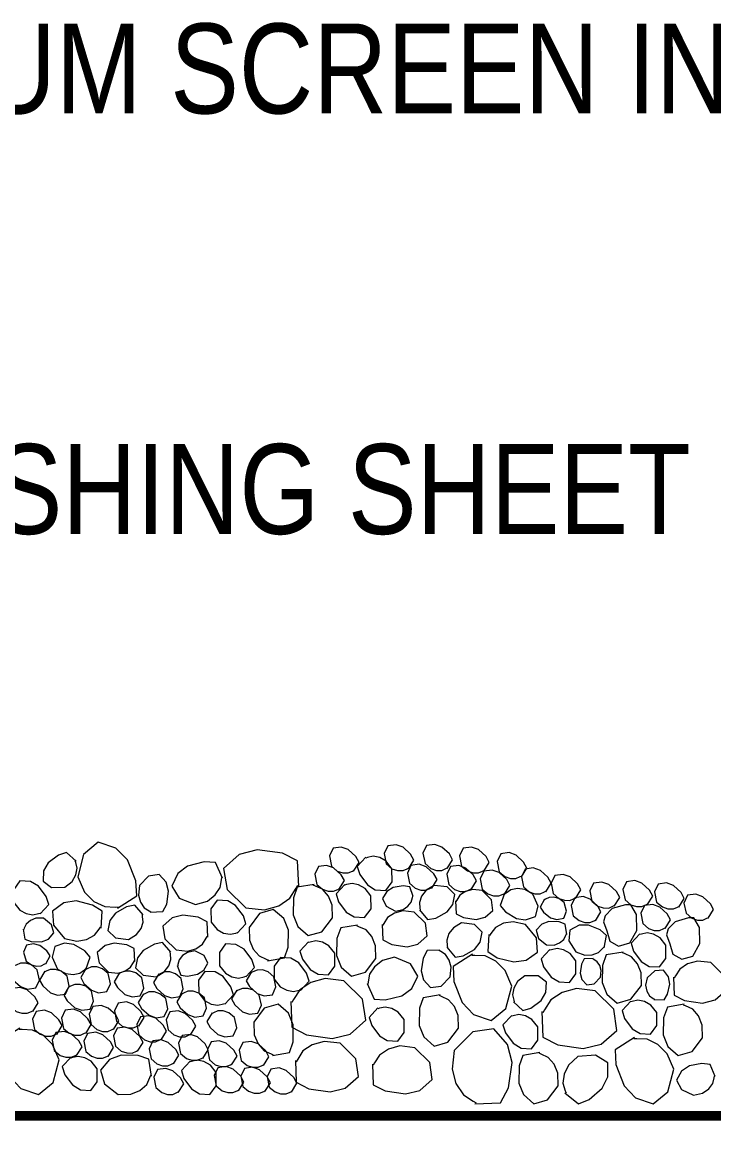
# Model space of a CAD drawing. Header units: inches. Extents: x -449 to 307, y -6 to 55.
# Drawn here: x 29.77 to 38.09, y 41.16 to 54.51 of the extents above; entities that cross this region are included whole.
import ezdxf
from ezdxf import colors
from ezdxf.entities.mleader import LeaderData, LeaderLine
from ezdxf.math import Vec2, Vec3

# ---------------------------------------------------------------- set-up
doc = ezdxf.new("R2010")
doc.units = ezdxf.units.IN
doc.header["$MEASUREMENT"] = 0
doc.linetypes.add('Dash', pattern=[0.25, 0.125, -0.125])
for name, color, linetype, lineweight in [('Others', 190, 'Continuous', 0), ('RAM POLY FELT 3.5 FILTER FABRIC.', 4, 'Dash', 0), ('Text', 20, 'Continuous', 0)]:
    doc.layers.add(name, color=color, linetype=linetype, lineweight=lineweight)
doc.styles.get("Standard").update_dxf_attribs({"font": 'ARIALN.TTF'})

# ---------------------------------------------------------------- blocks, each defined once
blk = doc.blocks.new('_Dot')
at = {"color": 0, "linetype": 'ByBlock', "lineweight": -2}
blk.add_line((-0.5, 0), (-1, 0), dxfattribs=at)
at = {"color": 0, "linetype": 'ByBlock', "const_width": 0.5}
blk.add_lwpolyline([(-0.25, 0, 1), (0.25, 0, 1)], format="xyb", close=True, dxfattribs=at)

msp = doc.modelspace()

# ---------------------------------------------------------------- linework, layer by layer
at = {"layer": 'Others', "linetype": 'Continuous'}
for points in [[(30.919, 43.861), (31.151, 44.008), (31.141, 44.188), (31.038, 44.442), (30.898, 44.584), (30.687, 44.653), (30.509, 44.508), (30.441, 44.237), (30.523, 44.053), (30.636, 43.942), (30.765, 43.88), (30.889, 43.875), (30.927, 43.876)], [(33.759, 44.306), (33.825, 44.411), (33.786, 44.482), (33.695, 44.565), (33.611, 44.595), (33.511, 44.582), (33.467, 44.489), (33.492, 44.366), (33.561, 44.307), (33.629, 44.284), (33.693, 44.284), (33.744, 44.306), (33.759, 44.313)], [(34.419, 44.335), (34.484, 44.44), (34.445, 44.511), (34.354, 44.594), (34.27, 44.624), (34.171, 44.611), (34.127, 44.518), (34.151, 44.395), (34.22, 44.336), (34.288, 44.313), (34.353, 44.313), (34.404, 44.335), (34.419, 44.342)], [(34.885, 44.338), (34.95, 44.442), (34.912, 44.513), (34.82, 44.596), (34.736, 44.627), (34.637, 44.614), (34.593, 44.521), (34.618, 44.398), (34.687, 44.339), (34.754, 44.316), (34.819, 44.315), (34.87, 44.338), (34.885, 44.345)], [(35.325, 44.307), (35.391, 44.412), (35.352, 44.483), (35.261, 44.566), (35.177, 44.596), (35.077, 44.583), (35.033, 44.49), (35.058, 44.367), (35.127, 44.308), (35.195, 44.285), (35.259, 44.285), (35.31, 44.307), (35.325, 44.314)], [(30.42, 44.427), (30.306, 44.531), (30.21, 44.5), (30.087, 44.407), (30.03, 44.31), (30.023, 44.185), (30.127, 44.11), (30.285, 44.112), (30.373, 44.183), (30.417, 44.261), (30.432, 44.341), (30.416, 44.409), (30.41, 44.429)], [(33.098, 44.121), (33.084, 44.43), (32.903, 44.521), (32.598, 44.563), (32.381, 44.507), (32.195, 44.34), (32.236, 44.086), (32.462, 43.867), (32.687, 43.843), (32.859, 43.891), (32.992, 43.982), (33.066, 44.1), (33.087, 44.137)], [(33.907, 44.474), (33.802, 44.361), (33.832, 44.264), (33.924, 44.14), (34.02, 44.083), (34.145, 44.075), (34.221, 44.178), (34.22, 44.336), (34.15, 44.425), (34.073, 44.469), (33.993, 44.485), (33.925, 44.47), (33.905, 44.464)], [(35.777, 44.239), (35.842, 44.344), (35.804, 44.415), (35.712, 44.498), (35.628, 44.529), (35.529, 44.516), (35.485, 44.423), (35.51, 44.299), (35.579, 44.24), (35.646, 44.218), (35.711, 44.217), (35.762, 44.24), (35.777, 44.247)], [(32.183, 44.223), (32.096, 44.409), (31.961, 44.42), (31.762, 44.368), (31.643, 44.278), (31.571, 44.127), (31.661, 43.981), (31.856, 43.904), (32.001, 43.947), (32.094, 44.02), (32.154, 44.11), (32.169, 44.202), (32.172, 44.23)], [(33.583, 44.087), (33.648, 44.192), (33.609, 44.263), (33.518, 44.346), (33.434, 44.376), (33.335, 44.363), (33.291, 44.27), (33.315, 44.147), (33.384, 44.088), (33.452, 44.065), (33.517, 44.065), (33.568, 44.087), (33.583, 44.095)], [(34.698, 44.1), (34.763, 44.205), (34.724, 44.275), (34.633, 44.359), (34.549, 44.389), (34.449, 44.376), (34.405, 44.283), (34.43, 44.16), (34.499, 44.101), (34.567, 44.078), (34.631, 44.077), (34.683, 44.1), (34.698, 44.107)], [(35.172, 44.085), (35.237, 44.19), (35.198, 44.261), (35.107, 44.344), (35.023, 44.374), (34.924, 44.361), (34.88, 44.268), (34.905, 44.145), (34.973, 44.086), (35.041, 44.063), (35.106, 44.063), (35.157, 44.085), (35.172, 44.093)], [(35.574, 44.031), (35.639, 44.135), (35.6, 44.206), (35.509, 44.289), (35.425, 44.32), (35.325, 44.307), (35.281, 44.214), (35.306, 44.091), (35.375, 44.032), (35.443, 44.009), (35.507, 44.008), (35.559, 44.031), (35.574, 44.038)], [(36.069, 44.056), (36.135, 44.161), (36.096, 44.232), (36.005, 44.315), (35.92, 44.345), (35.821, 44.332), (35.777, 44.239), (35.802, 44.116), (35.871, 44.057), (35.938, 44.034), (36.003, 44.034), (36.054, 44.056), (36.069, 44.064)], [(29.988, 43.793), (30.092, 43.907), (30.061, 44.003), (29.968, 44.126), (29.871, 44.182), (29.746, 44.189), (29.671, 44.085), (29.673, 43.928), (29.745, 43.839), (29.822, 43.796), (29.902, 43.781), (29.97, 43.796), (29.99, 43.802)], [(31.311, 43.814), (31.465, 43.821), (31.511, 43.911), (31.532, 44.064), (31.504, 44.172), (31.42, 44.265), (31.293, 44.245), (31.184, 44.132), (31.172, 44.019), (31.196, 43.933), (31.241, 43.866), (31.301, 43.829), (31.319, 43.819)], [(36.427, 43.978), (36.492, 44.082), (36.453, 44.153), (36.362, 44.236), (36.278, 44.267), (36.179, 44.254), (36.135, 44.161), (36.159, 44.038), (36.228, 43.979), (36.296, 43.956), (36.361, 43.955), (36.412, 43.978), (36.427, 43.985)], [(36.893, 43.886), (36.959, 43.991), (36.92, 44.061), (36.829, 44.145), (36.745, 44.175), (36.645, 44.162), (36.601, 44.069), (36.626, 43.946), (36.695, 43.887), (36.762, 43.864), (36.827, 43.863), (36.878, 43.886), (36.893, 43.893)], [(37.291, 43.902), (37.356, 44.007), (37.317, 44.078), (37.226, 44.161), (37.142, 44.192), (37.042, 44.179), (36.998, 44.086), (37.023, 43.962), (37.092, 43.903), (37.16, 43.881), (37.224, 43.88), (37.275, 43.902), (37.291, 43.91)], [(33.284, 44.146), (33.081, 44.112), (33.035, 43.986), (33.031, 43.78), (33.086, 43.641), (33.212, 43.531), (33.377, 43.579), (33.503, 43.746), (33.501, 43.897), (33.455, 44.007), (33.384, 44.088), (33.3, 44.127), (33.274, 44.138)], [(33.653, 44.147), (33.548, 44.034), (33.579, 43.938), (33.671, 43.814), (33.766, 43.757), (33.891, 43.749), (33.968, 43.852), (33.967, 44.01), (33.896, 44.098), (33.819, 44.143), (33.74, 44.159), (33.672, 44.144), (33.651, 44.138)], [(34.476, 44), (34.434, 44.116), (34.354, 44.13), (34.233, 44.11), (34.157, 44.062), (34.106, 43.976), (34.151, 43.884), (34.264, 43.827), (34.353, 43.845), (34.412, 43.884), (34.453, 43.934), (34.467, 43.989), (34.47, 44.005)], [(34.551, 43.843), (34.649, 43.724), (34.749, 43.741), (34.884, 43.816), (34.953, 43.904), (34.977, 44.027), (34.885, 44.116), (34.729, 44.135), (34.631, 44.077), (34.577, 44.006), (34.551, 43.93), (34.557, 43.86), (34.56, 43.84)], [(34.985, 43.949), (34.991, 43.795), (35.08, 43.748), (35.233, 43.725), (35.341, 43.752), (35.435, 43.835), (35.416, 43.962), (35.304, 44.073), (35.192, 44.086), (35.106, 44.063), (35.038, 44.018), (35.001, 43.959), (34.99, 43.941)], [(35.574, 44.038), (35.52, 43.893), (35.585, 43.816), (35.717, 43.737), (35.828, 43.72), (35.946, 43.761), (35.977, 43.886), (35.916, 44.031), (35.817, 44.086), (35.729, 44.097), (35.649, 44.082), (35.592, 44.042), (35.575, 44.029)], [(37.671, 43.875), (37.736, 43.979), (37.697, 44.05), (37.606, 44.133), (37.522, 44.164), (37.423, 44.151), (37.379, 44.058), (37.403, 43.935), (37.472, 43.876), (37.54, 43.853), (37.605, 43.852), (37.656, 43.875), (37.671, 43.882)], [(30.722, 43.621), (30.734, 43.826), (30.62, 43.899), (30.42, 43.948), (30.273, 43.925), (30.138, 43.827), (30.148, 43.656), (30.283, 43.495), (30.431, 43.464), (30.548, 43.484), (30.643, 43.535), (30.7, 43.609), (30.716, 43.632)], [(32.36, 43.56), (32.464, 43.674), (32.433, 43.77), (32.34, 43.893), (32.244, 43.95), (32.119, 43.956), (32.043, 43.852), (32.046, 43.695), (32.117, 43.606), (32.194, 43.563), (32.274, 43.548), (32.342, 43.563), (32.362, 43.569)], [(36.055, 43.968), (36.004, 43.872), (36.042, 43.813), (36.127, 43.745), (36.202, 43.724), (36.288, 43.741), (36.321, 43.825), (36.292, 43.931), (36.228, 43.979), (36.168, 43.995), (36.112, 43.991), (36.068, 43.968), (36.055, 43.961)], [(36.668, 43.711), (36.734, 43.816), (36.695, 43.887), (36.604, 43.97), (36.52, 44), (36.42, 43.987), (36.376, 43.894), (36.401, 43.771), (36.47, 43.712), (36.538, 43.689), (36.602, 43.689), (36.653, 43.711), (36.669, 43.718)], [(37.505, 43.616), (37.571, 43.721), (37.532, 43.792), (37.441, 43.875), (37.356, 43.906), (37.257, 43.893), (37.213, 43.8), (37.238, 43.676), (37.307, 43.617), (37.374, 43.594), (37.439, 43.594), (37.49, 43.616), (37.505, 43.624)], [(38.024, 43.74), (38.089, 43.845), (38.05, 43.915), (37.959, 43.999), (37.875, 44.029), (37.776, 44.016), (37.732, 43.923), (37.757, 43.8), (37.825, 43.741), (37.893, 43.718), (37.958, 43.717), (38.009, 43.74), (38.024, 43.747)], [(31.227, 43.78), (31.128, 43.898), (31.028, 43.879), (30.894, 43.803), (30.826, 43.715), (30.803, 43.592), (30.896, 43.503), (31.052, 43.485), (31.149, 43.544), (31.202, 43.616), (31.228, 43.692), (31.221, 43.762), (31.218, 43.783)], [(32.006, 43.512), (31.997, 43.697), (31.889, 43.752), (31.706, 43.778), (31.576, 43.744), (31.464, 43.644), (31.488, 43.491), (31.624, 43.36), (31.759, 43.345), (31.862, 43.374), (31.942, 43.429), (31.987, 43.5), (31.999, 43.522)], [(32.725, 43.229), (32.928, 43.266), (32.973, 43.393), (32.974, 43.598), (32.918, 43.737), (32.791, 43.845), (32.627, 43.796), (32.502, 43.628), (32.505, 43.477), (32.552, 43.367), (32.624, 43.287), (32.709, 43.248), (32.735, 43.238)], [(34.104, 43.665), (34.111, 43.48), (34.219, 43.424), (34.402, 43.397), (34.532, 43.43), (34.645, 43.529), (34.622, 43.682), (34.487, 43.814), (34.352, 43.83), (34.249, 43.802), (34.168, 43.748), (34.123, 43.678), (34.111, 43.656)], [(29.786, 43.611), (29.805, 43.489), (29.881, 43.461), (30.004, 43.457), (30.088, 43.489), (30.154, 43.564), (30.127, 43.663), (30.027, 43.74), (29.937, 43.74), (29.871, 43.713), (29.822, 43.671), (29.797, 43.621), (29.791, 43.605)], [(33.807, 43.658), (33.604, 43.624), (33.558, 43.497), (33.555, 43.292), (33.609, 43.153), (33.735, 43.043), (33.9, 43.091), (34.027, 43.258), (34.024, 43.409), (33.978, 43.519), (33.908, 43.6), (33.823, 43.639), (33.797, 43.65)], [(34.88, 43.391), (34.979, 43.272), (35.078, 43.289), (35.213, 43.364), (35.282, 43.452), (35.307, 43.575), (35.214, 43.664), (35.058, 43.684), (34.96, 43.625), (34.906, 43.555), (34.88, 43.478), (34.886, 43.409), (34.889, 43.388)], [(35.387, 43.545), (35.373, 43.339), (35.486, 43.266), (35.685, 43.215), (35.833, 43.236), (35.969, 43.333), (35.96, 43.504), (35.827, 43.666), (35.679, 43.699), (35.562, 43.68), (35.467, 43.629), (35.409, 43.557), (35.393, 43.534)], [(36.323, 43.546), (36.305, 43.668), (36.23, 43.697), (36.106, 43.701), (36.022, 43.67), (35.955, 43.596), (35.981, 43.497), (36.08, 43.419), (36.171, 43.418), (36.237, 43.444), (36.287, 43.486), (36.311, 43.536), (36.318, 43.552)], [(36.771, 43.383), (36.802, 43.534), (36.726, 43.6), (36.582, 43.658), (36.471, 43.657), (36.36, 43.598), (36.349, 43.47), (36.432, 43.336), (36.538, 43.297), (36.627, 43.3), (36.703, 43.328), (36.754, 43.376), (36.768, 43.392)], [(37.201, 43.553), (37.096, 43.44), (37.127, 43.344), (37.219, 43.22), (37.314, 43.162), (37.439, 43.155), (37.516, 43.258), (37.515, 43.415), (37.445, 43.504), (37.367, 43.549), (37.288, 43.565), (37.22, 43.55), (37.199, 43.544)], [(30.058, 43.192), (30.108, 43.288), (30.069, 43.347), (29.984, 43.413), (29.908, 43.434), (29.823, 43.416), (29.79, 43.332), (29.821, 43.226), (29.885, 43.179), (29.945, 43.164), (30.002, 43.168), (30.045, 43.191), (30.057, 43.198)], [(30.54, 43.126), (30.592, 43.271), (30.527, 43.348), (30.394, 43.426), (30.283, 43.441), (30.165, 43.4), (30.135, 43.274), (30.197, 43.13), (30.297, 43.076), (30.385, 43.065), (30.465, 43.082), (30.521, 43.122), (30.538, 43.135)], [(31.128, 43.221), (31.12, 43.375), (31.03, 43.421), (30.878, 43.442), (30.769, 43.414), (30.676, 43.33), (30.697, 43.203), (30.81, 43.093), (30.922, 43.081), (31.008, 43.105), (31.075, 43.151), (31.112, 43.21), (31.122, 43.228)], [(31.561, 43.331), (31.461, 43.449), (31.362, 43.43), (31.228, 43.354), (31.159, 43.266), (31.136, 43.143), (31.229, 43.055), (31.386, 43.036), (31.482, 43.095), (31.536, 43.167), (31.561, 43.243), (31.555, 43.313), (31.552, 43.334)], [(32.461, 43.035), (32.565, 43.149), (32.534, 43.245), (32.441, 43.368), (32.344, 43.424), (32.219, 43.431), (32.144, 43.327), (32.146, 43.169), (32.218, 43.081), (32.295, 43.038), (32.375, 43.022), (32.443, 43.038), (32.463, 43.044)], [(33.218, 43.458), (33.113, 43.345), (33.143, 43.249), (33.235, 43.125), (33.331, 43.067), (33.456, 43.059), (33.532, 43.163), (33.531, 43.32), (33.461, 43.409), (33.384, 43.453), (33.304, 43.469), (33.236, 43.454), (33.216, 43.449)], [(36.119, 43.366), (36.014, 43.253), (36.044, 43.157), (36.136, 43.033), (36.232, 42.975), (36.357, 42.967), (36.433, 43.071), (36.432, 43.228), (36.362, 43.317), (36.285, 43.361), (36.206, 43.377), (36.137, 43.362), (36.117, 43.357)], [(31.637, 43.174), (31.68, 43.058), (31.76, 43.046), (31.881, 43.067), (31.957, 43.115), (32.007, 43.201), (31.961, 43.293), (31.848, 43.349), (31.759, 43.33), (31.7, 43.291), (31.66, 43.24), (31.646, 43.186), (31.643, 43.169)], [(33.12, 42.872), (33.224, 42.986), (33.193, 43.082), (33.1, 43.205), (33.003, 43.262), (32.878, 43.268), (32.803, 43.164), (32.805, 43.007), (32.877, 42.918), (32.954, 42.875), (33.034, 42.86), (33.102, 42.875), (33.122, 42.881)], [(33.92, 42.956), (34.006, 42.769), (34.14, 42.758), (34.34, 42.808), (34.46, 42.896), (34.533, 43.046), (34.444, 43.193), (34.25, 43.272), (34.105, 43.231), (34.011, 43.158), (33.951, 43.069), (33.934, 42.977), (33.931, 42.949)], [(34.796, 43.357), (34.642, 43.352), (34.595, 43.262), (34.573, 43.109), (34.6, 43.001), (34.682, 42.907), (34.81, 42.926), (34.92, 43.038), (34.933, 43.151), (34.91, 43.237), (34.865, 43.304), (34.806, 43.342), (34.788, 43.352)], [(35.187, 43.307), (34.955, 43.161), (34.963, 42.982), (35.064, 42.727), (35.202, 42.584), (35.413, 42.513), (35.591, 42.655), (35.662, 42.926), (35.582, 43.111), (35.47, 43.223), (35.341, 43.287), (35.217, 43.292), (35.18, 43.292)], [(36.641, 43.255), (36.533, 43.252), (36.501, 43.189), (36.485, 43.082), (36.504, 43.006), (36.562, 42.94), (36.651, 42.954), (36.728, 43.032), (36.737, 43.111), (36.721, 43.171), (36.69, 43.218), (36.649, 43.245), (36.636, 43.252)], [(37.001, 43.334), (36.798, 43.3), (36.752, 43.173), (36.749, 42.967), (36.803, 42.829), (36.929, 42.719), (37.094, 42.766), (37.221, 42.934), (37.219, 43.085), (37.173, 43.194), (37.102, 43.276), (37.017, 43.315), (36.992, 43.326)], [(29.686, 43.178), (29.622, 43.073), (29.661, 43.002), (29.753, 42.92), (29.838, 42.89), (29.937, 42.904), (29.98, 42.998), (29.954, 43.121), (29.885, 43.179), (29.817, 43.201), (29.752, 43.201), (29.701, 43.178), (29.686, 43.171)], [(30.044, 43.103), (29.98, 42.998), (30.02, 42.927), (30.112, 42.845), (30.196, 42.815), (30.295, 42.829), (30.338, 42.923), (30.312, 43.046), (30.243, 43.104), (30.175, 43.126), (30.11, 43.126), (30.059, 43.103), (30.044, 43.096)], [(30.54, 43.133), (30.476, 43.028), (30.515, 42.957), (30.607, 42.875), (30.691, 42.845), (30.791, 42.859), (30.834, 42.953), (30.808, 43.076), (30.738, 43.134), (30.671, 43.156), (30.606, 43.156), (30.555, 43.133), (30.54, 43.126)], [(30.942, 43.083), (30.878, 42.977), (30.917, 42.907), (31.009, 42.824), (31.094, 42.795), (31.193, 42.809), (31.236, 42.902), (31.21, 43.025), (31.14, 43.084), (31.073, 43.106), (31.008, 43.105), (30.957, 43.083), (30.942, 43.075)], [(32.531, 43.096), (32.467, 42.99), (32.506, 42.92), (32.598, 42.837), (32.683, 42.808), (32.782, 42.822), (32.825, 42.915), (32.799, 43.038), (32.73, 43.096), (32.662, 43.119), (32.597, 43.118), (32.546, 43.096), (32.531, 43.088)], [(37.369, 42.762), (37.493, 42.758), (37.535, 42.827), (37.561, 42.948), (37.546, 43.036), (37.485, 43.115), (37.382, 43.107), (37.288, 43.024), (37.271, 42.935), (37.285, 42.865), (37.317, 42.808), (37.362, 42.775), (37.376, 42.766)], [(37.607, 43.033), (37.615, 42.817), (37.74, 42.752), (37.954, 42.721), (38.106, 42.758), (38.237, 42.874), (38.21, 43.052), (38.054, 43.207), (37.896, 43.226), (37.776, 43.193), (37.681, 43.13), (37.629, 43.048), (37.614, 43.022)], [(31.416, 43.073), (31.352, 42.967), (31.392, 42.897), (31.484, 42.814), (31.568, 42.785), (31.667, 42.798), (31.71, 42.892), (31.684, 43.015), (31.615, 43.073), (31.547, 43.096), (31.482, 43.095), (31.431, 43.073), (31.416, 43.065)], [(32.211, 42.706), (32.315, 42.82), (32.283, 42.916), (32.19, 43.039), (32.094, 43.096), (31.969, 43.102), (31.893, 42.998), (31.896, 42.841), (31.967, 42.753), (32.045, 42.709), (32.124, 42.694), (32.192, 42.71), (32.212, 42.715)], [(33.004, 42.741), (33.015, 42.433), (33.194, 42.34), (33.499, 42.295), (33.716, 42.349), (33.904, 42.514), (33.866, 42.769), (33.642, 42.99), (33.417, 43.016), (33.245, 42.97), (33.11, 42.88), (33.035, 42.762), (33.014, 42.726)], [(35.682, 42.736), (35.795, 42.631), (35.891, 42.661), (36.015, 42.753), (36.072, 42.849), (36.08, 42.974), (35.977, 43.05), (35.819, 43.049), (35.731, 42.979), (35.686, 42.902), (35.67, 42.822), (35.685, 42.754), (35.691, 42.734)], [(29.899, 42.62), (29.964, 42.725), (29.925, 42.796), (29.834, 42.879), (29.75, 42.909), (29.651, 42.896), (29.606, 42.803), (29.631, 42.68), (29.7, 42.621), (29.768, 42.598), (29.832, 42.598), (29.884, 42.62), (29.899, 42.627)], [(30.338, 42.923), (30.274, 42.817), (30.313, 42.747), (30.406, 42.664), (30.49, 42.635), (30.589, 42.648), (30.632, 42.742), (30.606, 42.865), (30.537, 42.923), (30.469, 42.946), (30.404, 42.945), (30.353, 42.923), (30.338, 42.915)], [(31.231, 42.833), (31.167, 42.727), (31.206, 42.657), (31.298, 42.575), (31.383, 42.545), (31.482, 42.559), (31.525, 42.652), (31.499, 42.775), (31.43, 42.834), (31.362, 42.856), (31.297, 42.856), (31.246, 42.833), (31.231, 42.825)], [(31.697, 42.84), (31.633, 42.734), (31.673, 42.664), (31.765, 42.582), (31.849, 42.552), (31.948, 42.566), (31.991, 42.659), (31.965, 42.782), (31.896, 42.841), (31.828, 42.863), (31.764, 42.863), (31.712, 42.84), (31.697, 42.832)], [(32.356, 42.875), (32.292, 42.77), (32.332, 42.699), (32.424, 42.617), (32.508, 42.587), (32.607, 42.601), (32.65, 42.695), (32.624, 42.818), (32.555, 42.876), (32.487, 42.898), (32.423, 42.898), (32.372, 42.875), (32.357, 42.868)], [(36.024, 42.62), (36.036, 42.312), (36.215, 42.219), (36.52, 42.174), (36.737, 42.228), (36.925, 42.393), (36.887, 42.648), (36.663, 42.869), (36.438, 42.895), (36.266, 42.848), (36.131, 42.759), (36.056, 42.641), (36.035, 42.605)], [(31.175, 42.444), (31.24, 42.549), (31.201, 42.62), (31.11, 42.703), (31.026, 42.734), (30.926, 42.721), (30.882, 42.628), (30.907, 42.504), (30.976, 42.445), (31.044, 42.422), (31.108, 42.422), (31.16, 42.444), (31.175, 42.452)], [(32.784, 42.092), (32.986, 42.128), (33.031, 42.255), (33.032, 42.461), (32.976, 42.599), (32.85, 42.708), (32.685, 42.659), (32.56, 42.49), (32.564, 42.339), (32.611, 42.23), (32.682, 42.149), (32.767, 42.111), (32.793, 42.1)], [(34.8, 42.819), (34.597, 42.785), (34.551, 42.658), (34.548, 42.452), (34.603, 42.314), (34.729, 42.204), (34.893, 42.251), (35.02, 42.419), (35.018, 42.57), (34.972, 42.679), (34.901, 42.761), (34.817, 42.8), (34.791, 42.811)], [(37.092, 42.745), (36.987, 42.632), (37.017, 42.536), (37.109, 42.412), (37.205, 42.354), (37.33, 42.346), (37.406, 42.45), (37.405, 42.607), (37.335, 42.696), (37.258, 42.74), (37.178, 42.756), (37.11, 42.741), (37.09, 42.736)], [(37.736, 42.706), (37.533, 42.671), (37.487, 42.545), (37.484, 42.339), (37.538, 42.2), (37.664, 42.091), (37.829, 42.138), (37.956, 42.305), (37.953, 42.456), (37.907, 42.566), (37.837, 42.647), (37.752, 42.687), (37.726, 42.697)], [(30.188, 42.345), (30.254, 42.45), (30.215, 42.521), (30.124, 42.604), (30.04, 42.634), (29.94, 42.621), (29.896, 42.528), (29.921, 42.405), (29.99, 42.346), (30.058, 42.323), (30.122, 42.323), (30.173, 42.345), (30.189, 42.352)], [(30.538, 42.357), (30.603, 42.462), (30.564, 42.533), (30.473, 42.616), (30.389, 42.647), (30.29, 42.634), (30.246, 42.541), (30.271, 42.417), (30.339, 42.358), (30.407, 42.336), (30.472, 42.335), (30.523, 42.358), (30.538, 42.365)], [(30.87, 42.402), (30.936, 42.507), (30.897, 42.578), (30.806, 42.661), (30.721, 42.692), (30.622, 42.679), (30.578, 42.586), (30.603, 42.462), (30.672, 42.403), (30.739, 42.381), (30.804, 42.38), (30.855, 42.402), (30.87, 42.41)], [(31.797, 42.338), (31.862, 42.443), (31.823, 42.514), (31.732, 42.597), (31.648, 42.627), (31.549, 42.614), (31.505, 42.521), (31.53, 42.398), (31.598, 42.339), (31.666, 42.316), (31.731, 42.316), (31.782, 42.338), (31.797, 42.345)], [(32.059, 42.604), (31.995, 42.498), (32.035, 42.428), (32.127, 42.345), (32.211, 42.316), (32.31, 42.329), (32.353, 42.423), (32.327, 42.546), (32.258, 42.604), (32.19, 42.627), (32.125, 42.626), (32.074, 42.604), (32.059, 42.596)], [(34.051, 42.662), (33.946, 42.548), (33.977, 42.452), (34.069, 42.328), (34.164, 42.271), (34.289, 42.263), (34.366, 42.366), (34.365, 42.524), (34.295, 42.613), (34.217, 42.657), (34.138, 42.673), (34.07, 42.658), (34.049, 42.652)], [(35.66, 42.572), (35.555, 42.459), (35.586, 42.363), (35.678, 42.239), (35.774, 42.181), (35.899, 42.173), (35.975, 42.277), (35.974, 42.434), (35.904, 42.523), (35.826, 42.567), (35.747, 42.583), (35.679, 42.568), (35.659, 42.563)], [(31.443, 42.279), (31.509, 42.384), (31.47, 42.454), (31.379, 42.538), (31.295, 42.568), (31.195, 42.555), (31.151, 42.462), (31.176, 42.339), (31.245, 42.28), (31.313, 42.257), (31.377, 42.256), (31.428, 42.279), (31.443, 42.286)], [(29.743, 42.418), (29.511, 42.272), (29.519, 42.093), (29.62, 41.838), (29.758, 41.695), (29.969, 41.624), (30.147, 41.766), (30.218, 42.037), (30.138, 42.222), (30.026, 42.334), (29.897, 42.397), (29.773, 42.403), (29.736, 42.403)], [(30.427, 42.092), (30.492, 42.197), (30.453, 42.268), (30.362, 42.351), (30.278, 42.381), (30.179, 42.368), (30.134, 42.275), (30.159, 42.152), (30.228, 42.093), (30.296, 42.07), (30.36, 42.07), (30.412, 42.092), (30.427, 42.099)], [(30.807, 42.081), (30.872, 42.186), (30.833, 42.256), (30.742, 42.34), (30.658, 42.37), (30.559, 42.357), (30.514, 42.264), (30.539, 42.141), (30.608, 42.082), (30.676, 42.059), (30.74, 42.059), (30.792, 42.081), (30.807, 42.088)], [(31.161, 42.144), (31.226, 42.249), (31.187, 42.319), (31.096, 42.403), (31.012, 42.433), (30.913, 42.42), (30.869, 42.327), (30.894, 42.204), (30.962, 42.145), (31.03, 42.122), (31.095, 42.121), (31.146, 42.144), (31.161, 42.151)], [(31.946, 42.056), (32.011, 42.161), (31.972, 42.232), (31.881, 42.315), (31.797, 42.345), (31.698, 42.332), (31.654, 42.239), (31.678, 42.116), (31.747, 42.057), (31.815, 42.034), (31.879, 42.034), (31.931, 42.056), (31.946, 42.063)], [(35.218, 41.512), (35.527, 41.523), (35.62, 41.702), (35.665, 42.008), (35.611, 42.224), (35.445, 42.412), (35.191, 42.374), (34.97, 42.15), (34.943, 41.925), (34.99, 41.753), (35.08, 41.618), (35.197, 41.543), (35.234, 41.522)], [(37.136, 42.306), (36.903, 42.16), (36.911, 41.981), (37.012, 41.726), (37.15, 41.583), (37.361, 41.512), (37.54, 41.654), (37.611, 41.925), (37.531, 42.11), (37.418, 42.222), (37.29, 42.286), (37.166, 42.291), (37.128, 42.291)], [(31.592, 41.989), (31.657, 42.094), (31.619, 42.165), (31.527, 42.248), (31.443, 42.279), (31.344, 42.266), (31.3, 42.173), (31.325, 42.049), (31.394, 41.99), (31.461, 41.967), (31.526, 41.967), (31.577, 41.989), (31.592, 41.997)], [(32.292, 41.979), (32.357, 42.084), (32.318, 42.155), (32.227, 42.238), (32.143, 42.268), (32.044, 42.255), (32, 42.162), (32.025, 42.039), (32.094, 41.98), (32.161, 41.957), (32.226, 41.957), (32.277, 41.979), (32.292, 41.986)], [(32.675, 41.971), (32.741, 42.076), (32.702, 42.147), (32.611, 42.23), (32.527, 42.26), (32.427, 42.247), (32.383, 42.154), (32.408, 42.031), (32.477, 41.972), (32.544, 41.949), (32.609, 41.949), (32.66, 41.971), (32.675, 41.978)], [(33.059, 42.029), (33.069, 41.77), (33.219, 41.692), (33.476, 41.654), (33.658, 41.699), (33.816, 41.838), (33.784, 42.052), (33.596, 42.238), (33.406, 42.26), (33.262, 42.221), (33.149, 42.146), (33.086, 42.047), (33.068, 42.016)], [(33.985, 41.986), (33.994, 41.739), (34.137, 41.665), (34.381, 41.629), (34.555, 41.672), (34.705, 41.804), (34.674, 42.008), (34.495, 42.185), (34.315, 42.206), (34.177, 42.169), (34.07, 42.097), (34.01, 42.003), (33.993, 41.974)], [(30.36, 42.07), (30.255, 41.957), (30.286, 41.86), (30.378, 41.737), (30.474, 41.679), (30.599, 41.671), (30.675, 41.775), (30.674, 41.932), (30.604, 42.021), (30.526, 42.065), (30.447, 42.081), (30.379, 42.066), (30.359, 42.061)], [(31.328, 41.844), (31.294, 42.047), (31.167, 42.092), (30.962, 42.096), (30.823, 42.041), (30.713, 41.915), (30.761, 41.75), (30.928, 41.624), (31.079, 41.626), (31.189, 41.672), (31.27, 41.743), (31.309, 41.827), (31.32, 41.853)], [(35.999, 42.127), (35.796, 42.092), (35.75, 41.966), (35.747, 41.76), (35.802, 41.622), (35.927, 41.512), (36.092, 41.559), (36.219, 41.726), (36.217, 41.878), (36.171, 41.987), (36.1, 42.068), (36.016, 42.108), (35.99, 42.118)], [(36.301, 41.642), (36.464, 41.512), (36.591, 41.562), (36.749, 41.699), (36.817, 41.834), (36.815, 42.003), (36.668, 42.095), (36.456, 42.078), (36.343, 41.975), (36.291, 41.866), (36.277, 41.758), (36.304, 41.667), (36.314, 41.641)], [(31.649, 41.646), (31.715, 41.751), (31.676, 41.822), (31.585, 41.905), (31.501, 41.935), (31.401, 41.922), (31.357, 41.829), (31.382, 41.706), (31.451, 41.647), (31.519, 41.624), (31.583, 41.624), (31.634, 41.646), (31.65, 41.653)], [(31.793, 42.022), (31.688, 41.909), (31.718, 41.813), (31.81, 41.689), (31.906, 41.632), (32.031, 41.624), (32.107, 41.727), (32.106, 41.885), (32.036, 41.973), (31.959, 42.018), (31.879, 42.034), (31.811, 42.019), (31.791, 42.013)], [(32.375, 41.667), (32.44, 41.772), (32.401, 41.843), (32.31, 41.926), (32.226, 41.957), (32.126, 41.944), (32.082, 41.851), (32.107, 41.727), (32.176, 41.668), (32.244, 41.645), (32.308, 41.645), (32.36, 41.667), (32.375, 41.675)], [(32.693, 41.66), (32.759, 41.764), (32.72, 41.835), (32.628, 41.918), (32.544, 41.949), (32.445, 41.936), (32.401, 41.843), (32.426, 41.72), (32.495, 41.661), (32.562, 41.638), (32.627, 41.637), (32.678, 41.66), (32.693, 41.667)], [(33.012, 41.652), (33.077, 41.757), (33.038, 41.828), (32.947, 41.911), (32.863, 41.941), (32.764, 41.928), (32.72, 41.835), (32.745, 41.712), (32.814, 41.653), (32.881, 41.63), (32.946, 41.63), (32.997, 41.652), (33.012, 41.659)], [(38.106, 41.838), (38.049, 41.982), (37.949, 41.995), (37.797, 41.966), (37.704, 41.904), (37.643, 41.795), (37.704, 41.681), (37.846, 41.614), (37.957, 41.64), (38.03, 41.69), (38.079, 41.755), (38.094, 41.823), (38.098, 41.844)]]:
    msp.add_lwpolyline(points, dxfattribs=at)
for points in [[(36.806, 43.59), (36.842, 43.464), (36.946, 43.405), (37.081, 43.444), (37.165, 43.594), (37.162, 43.786), (37.092, 43.903), (37.029, 43.903), (36.867, 43.857), (36.783, 43.77), (36.765, 43.699)], [(37.564, 43.433), (37.6, 43.307), (37.705, 43.248), (37.839, 43.286), (37.923, 43.437), (37.921, 43.629), (37.851, 43.746), (37.788, 43.745), (37.625, 43.699), (37.541, 43.613), (37.523, 43.542)]]:
    msp.add_lwpolyline(points, close=True, dxfattribs=at)
at = {"layer": 'RAM POLY FELT 3.5 FILTER FABRIC.', "ltscale": 0.2, "const_width": 0.115}
msp.add_lwpolyline([(8.004, 45.357), (8.004, 41.366), (63.121, 41.366)], dxfattribs=at)

# ---------------------------------------------------------------- leaders
at = {"layer": 'Text'}
ml = msp.add_multileader_mtext('Standard', dxfattribs=at)
ml.set_content('.050" ALUMINUM SCREEN INSULATION STOP WITH DRAINAGE SLOTS.', color=256)
ml.set_leader_properties(color=256, lineweight=0)
ml.set_arrow_properties(name='DOT')
ml.build(insert=Vec2(0, 0))
ml.multileader.update_dxf_attribs({"text_left_attachment_type": 2, "text_right_attachment_type": 2, "dogleg_length": 0.36, "arrow_head_size": 0.75, "scale": 12})
ctx = ml.context
ctx.base_point, ctx.scale, ctx.char_height, ctx.arrow_head_size, ctx.landing_gap_size, ctx.plane_origin = Vec3(20.883, 53.023), 12, 1.08, 0.75, 0.54, Vec3(7.85, 50.554)
ctx.left_attachment, ctx.right_attachment = 2, 2
notes = []
notes.append((ctx, [(0, (1, 1, 0), (14.84, 53.023), (1, 0), 6.042, [(0, [(7.85, 50.554)], 0, [])])]))
ctx.mtext.insert, ctx.mtext.width, ctx.mtext.flow_direction = Vec3(21.423, 54.491), 23.1337, 5
ml = msp.add_multileader_mtext('Standard', dxfattribs=at)
ml.set_content('RAM 306 FLASHING SHEET SET IN RAM PROOF GC OR METAL BASE FLASHING', color=256)
ml.set_leader_properties(color=256, lineweight=0)
ml.set_arrow_properties(name='DOT')
ml.build(insert=Vec2(0, 0))
ml.multileader.update_dxf_attribs({"text_left_attachment_type": 2, "text_right_attachment_type": 2, "dogleg_length": 0.36, "arrow_head_size": 0.75, "scale": 12})
ctx = ml.context
ctx.base_point, ctx.scale, ctx.char_height, ctx.arrow_head_size, ctx.landing_gap_size, ctx.plane_origin = Vec3(21.121, 47.969), 12, 1.08, 0.75, 0.54, Vec3(10.659, 32.884)
ctx.left_attachment, ctx.right_attachment = 2, 2
notes.append((ctx, [(0, (1, 1, 0), (14.436, 47.969), (1, 0), 6.684, [(0, [(10.659, 32.884)], 0, [])])]))
ctx.mtext.insert, ctx.mtext.width, ctx.mtext.flow_direction = Vec3(21.661, 49.438), 23.76796, 5
for ctx, leaders in notes:
    for number, flags, end, landing, length, lines in leaders:
        leader = LeaderData()
        leader.index, (leader.has_last_leader_line, leader.has_dogleg_vector, leader.attachment_direction) = number, flags
        leader.last_leader_point, leader.dogleg_vector, leader.dogleg_length = Vec3(end), Vec3(landing), length
        for number, points, colour, breaks in lines:
            line = LeaderLine()
            line.index, line.vertices, line.color, line.breaks = number, Vec3.list(points), colors.encode_raw_color(colour), breaks
            leader.lines.append(line)
        ctx.leaders.append(leader)

doc.saveas('drawing.dxf')
